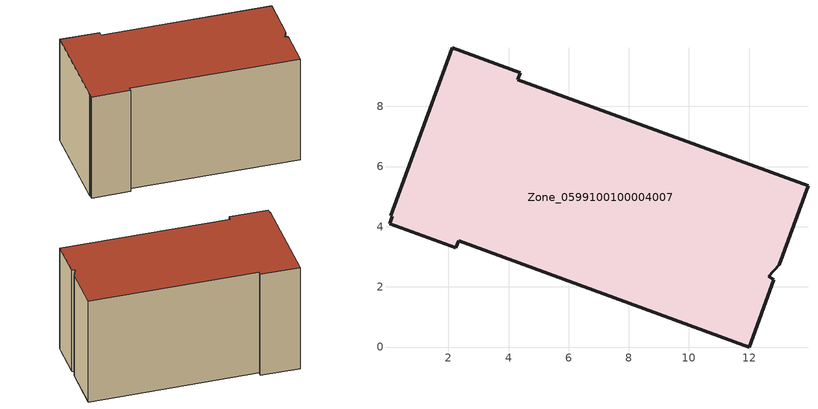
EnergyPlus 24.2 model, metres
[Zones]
Zone_0599100100004007
 floor ground (C_G): 13.96,5.36 13,2.74 12.65,2.36 12.81,2.23 12,0 2.34,3.54 2.25,3.3 0.04,4.1 0.14,4.34 0.09,4.36 2.13,9.94 4.39,9.12 4.3,8.89 z0
 wall outside (C_F): 2.34,3.54 12,0 12.81,2.23 12.65,2.36 13,2.74 13.96,5.36 4.3,8.89 4.39,9.12 2.13,9.94 0.09,4.36 0.14,4.34 0.04,4.1 2.25,3.3 2.34,3.54 z0:7.01
 roof outside (C_R): 13,2.74 13.96,5.36 4.3,8.89 4.39,9.12 2.13,9.94 0.09,4.36 0.14,4.34 0.04,4.1 2.25,3.3 2.34,3.54 12,0 12.81,2.23 12.65,2.36 z7.01
[BUILDING]
Pand.0599100100004007: North Axis=0; Terrain=City; Loads Convergence Tolerance Value=0.04; Temperature Convergence Tolerance Value=0.4; Solar Distribution=FullExterior; Maximum Number of Warmup Days=25; Minimum Number of Warmup Days=1
[Site:Location]
Rotterdam.The.Hague.AP_ZH_NLD Design_Conditions: Latitude=51.96; Longitude=4.45; Time Zone=1; Elevation=-4.5
[SITE:GROUNDTEMPERATURE:BUILDINGSURFACE]
18, 18, 18, 18, 18, 18, 18, 18, 18, 18, 18, 18
[MATERIAL] Thermal Absorptance=0.9; Solar Absorptance=0.7; Visible Absorptance=0.7
Name | Roughness | Thickness | Conductivity | Density | Specific Heat
G.TI.2006-2014 | MediumSmooth | 0.15 | 0.06 | 540 | 1210
F.TI.2006-2014 | Rough | 0.3 | 0.12 | 1920 | 840
R.TI.2006-2014 | MediumRough | 0.2 | 0.08 | 1500 | 1000
[CONSTRUCTION]
C_G: G.TI.2006-2014
C_F: F.TI.2006-2014
C_R: R.TI.2006-2014
[ZONE]
Zone_0599100100004007: Type=1; Multiplier=1; Ceiling Height=Autocalculate; Volume=Autocalculate; Floor Area=autocalculate; Part of Total Floor Area=Yes
[ZONEINFILTRATION:DESIGNFLOWRATE]
Infil_Zone_0599100100004007: Zone or ZoneList or Space or SpaceList=Zone_0599100100004007; Schedule=AlwaysOn; Design Flow Rate Calculation Method=Flow/Area; Flow Rate per Floor Area=0.0015; Constant Term Coefficient=1; Temperature Term Coefficient=0; Velocity Term Coefficient=0; Velocity Squared Term Coefficient=0
[HVACTEMPLATE:ZONE:IDEALLOADSAIRSYSTEM]
Zone_0599100100004007: Maximum Heating Supply Air Temperature=50; Minimum Cooling Supply Air Temperature=13; Maximum Heating Supply Air Humidity Ratio=0.0156; Minimum Cooling Supply Air Humidity Ratio=0.0077; Heating Limit=NoLimit; Cooling Limit=NoLimit; Dehumidification Control Type=ConstantSensibleHeatRatio; Cooling Sensible Heat Ratio=0.7; Dehumidification Setpoint=60; Humidification Control Type=None; Humidification Setpoint=30; Outdoor Air Method=None; Outdoor Air Flow Rate per Person=0.00944; Outdoor Air Flow Rate per Zone Floor Area=0; Outdoor Air Flow Rate per Zone=0; Demand Controlled Ventilation Type=None; Outdoor Air Economizer Type=NoEconomizer; Heat Recovery Type=None; Sensible Heat Recovery Effectiveness=0.7; Latent Heat Recovery Effectiveness=0.65
[ZONECONTROL:THERMOSTAT]
ThermostatControl_Zone_0599100100004007: Zone or ZoneList=Zone_0599100100004007; Control Type Schedule=DualSetpointControlType; Control 1=Thermostat_Zone_0599100100004007; Temperature Difference Between Cutout And Setpoint=0
[THERMOSTATSETPOINT:DUALSETPOINT]
Thermostat_Zone_0599100100004007: Heating Setpoint Temperature Schedule=HeatingSetpoint_Zone_0599100100004007; Cooling Setpoint Temperature Schedule=CoolingSetpoint_Zone_0599100100004007
[SCHEDULE:COMPACT]
HeatingSetpoint_Zone_0599100100004007: Through: 12/31, For: AllDays, Until: 24:00, 21
CoolingSetpoint_Zone_0599100100004007: Through: 12/31, For: AllDays, Until: 24:00, 24
DualSetpointControlType: Through: 12/31, For: AllDays, Until: 24:00, 4
AlwaysOn: Through: 12/31, For: AllDays, Until: 24:00, 1
